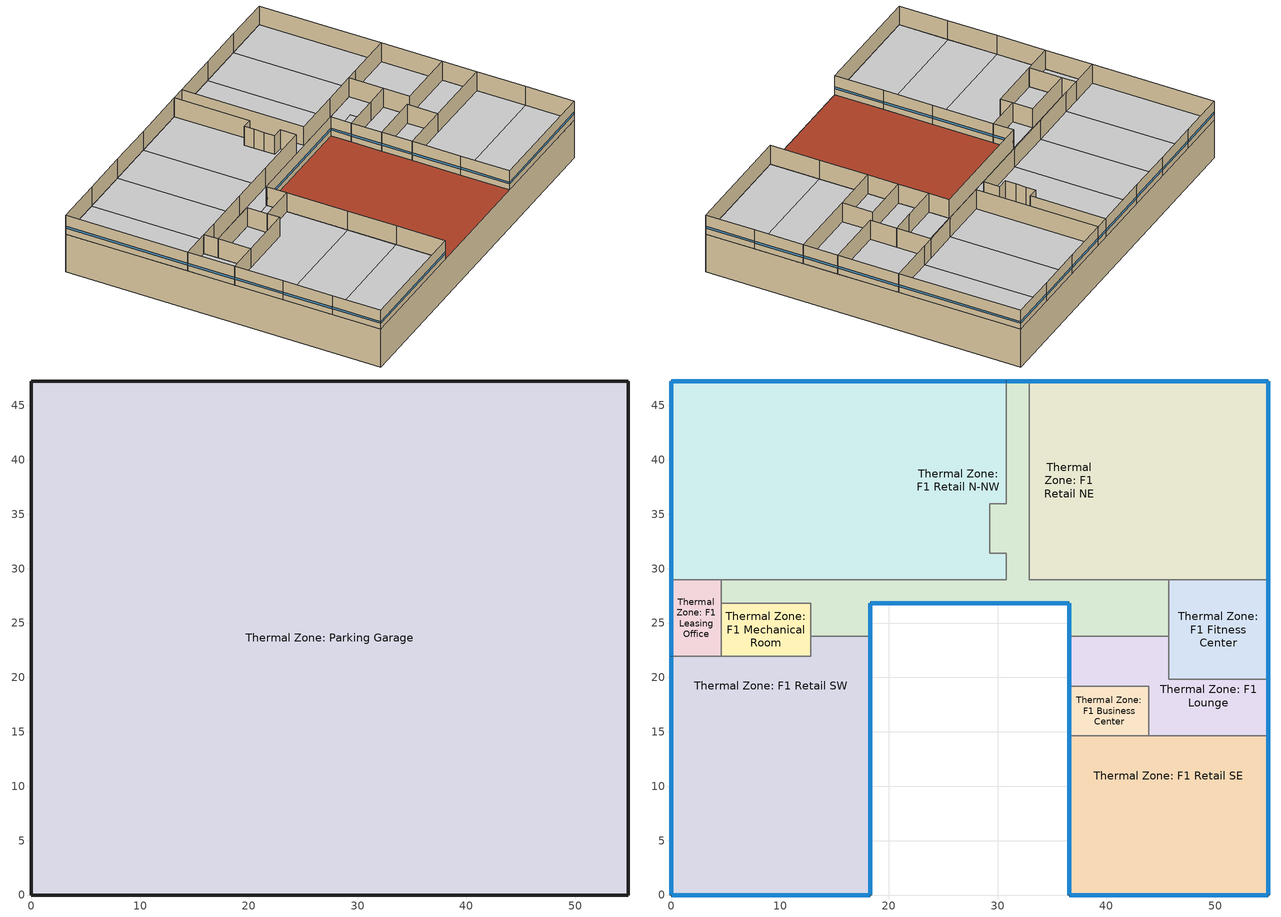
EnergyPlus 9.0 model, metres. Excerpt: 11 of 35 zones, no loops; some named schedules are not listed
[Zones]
Thermal Zone: Parking Garage
 floor ground (Surface 171 SlabOnOrBelowGradeF073): 54.86,47.24 54.86,0 0,0 0,47.24 z-6.1
 wall ground (Surface 172-uw BelowGradeWallC114): 0,0 54.86,0 z-6.1:0
 wall ground (Surface 173-uw BelowGradeWallC114): 0,47.24 0,0 z-6.1:0
 wall ground (Surface 174-uw BelowGradeWallC114): 54.86,47.24 0,47.24 z-6.1:0
 wall ground (Surface 175-uw BelowGradeWallC114): 54.86,0 54.86,47.24 z-6.1:0
 roof outside (Concrete Podium Roof): 36.58,0 36.58,26.82 18.29,26.82 18.29,0 z0
Thermal Zone: F1 Business Center
 floor to Thermal Zone: Parking Garage (OtherFloorU071): 43.89,19.2 43.89,14.63 36.58,14.63 36.58,19.2 z0
 wall outside (NonResConcreteExteriorWall): 36.58,19.2 36.58,14.63 z0:3.05
 wall to Thermal Zone: F1 Lounge (WoodFramedInteriorWallU099): 43.89,19.2 36.58,19.2 z0:3.05
 wall to Thermal Zone: F1 Corridor (WoodFramedInteriorWallU099): 43.89,14.63 43.89,19.2 36.58,19.2 z0:3.05
 wall to Thermal Zone: F1 Retail SE (WoodFramedInteriorWallU099): 36.58,14.63 43.89,14.63 z0:3.05
 window (Nonres Fixed Window): 36.58,19.18 36.58,14.66 z0.94:1.25
Thermal Zone: F1 Corridor
 floor to Thermal Zone: Parking Garage (OtherFloorU071): 30.78,32.92 30.78,31.39 29.26,31.39 29.26,32.92 z0; 30.78,34.44 30.78,32.92 29.26,32.92 29.26,34.44 z0; 30.78,35.97 30.78,34.44 29.26,34.44 29.26,35.97 z0; 32.92,47.24 32.92,28.96 45.72,28.96 45.72,23.77 42.06,23.77 42.06,26.82 4.57,26.82 4.57,28.96 30.78,28.96 30.78,47.24 z0; 18.29,26.82 18.29,23.77 12.8,23.77 12.8,26.82 z0; 42.06,26.82 42.06,23.77 36.58,23.77 36.58,26.82 z0
 wall outside (NonResConcreteExteriorWall): 32.92,47.24 30.78,47.24 / 18.29,23.77 18.29,26.82 36.58,26.82 36.58,23.77 z0:3.05
 wall to Thermal Zone: F1 Retail N-NW (WoodFramedInteriorWallU099): 30.78,47.24 30.78,35.97 29.26,35.97 29.26,34.44 29.26,32.92 29.26,31.39 30.78,31.39 30.78,28.96 21.95,28.96 14.63,28.96 7.32,28.96 4.57,28.96 z0:3.05
 wall to Thermal Zone: F1 Retail SW (WoodFramedInteriorWallU099): 12.8,23.77 18.29,23.77 z0:3.05
 wall to Thermal Zone: F1 Lounge (WoodFramedInteriorWallU099): 36.58,23.77 42.06,23.77 45.72,23.77 z0:3.05
 wall to Thermal Zone: F1 Mechanical Room (WoodFramedInteriorWallU099): 4.57,26.82 12.8,26.82 12.8,23.77 z0:3.05
 wall to Thermal Zone: F1 Leasing Office (WoodFramedInteriorWallU099): 4.57,28.96 4.57,26.82 z0:3.05
 wall to Thermal Zone: F1 Retail NE (WoodFramedInteriorWallU099): 45.72,28.96 40.23,28.96 32.92,28.96 32.92,47.24 z0:3.05
 wall to Thermal Zone: F1 Fitness Center (WoodFramedInteriorWallU099): 45.72,23.77 45.72,28.96 z0:3.05
 window (Nonres Fixed Window): 18.31,26.82 36.55,26.82 / 32.89,47.24 30.81,47.24 / 18.29,23.8 18.29,26.8 / 36.58,26.8 36.58,23.8 z0.94:1.25
Thermal Zone: F1 Fitness Center
 floor to Thermal Zone: Parking Garage (OtherFloorU071): 54.86,28.96 54.86,19.81 45.72,19.81 45.72,28.96 z0
 wall outside (NonResConcreteExteriorWall): 54.86,19.81 54.86,28.96 z0:3.05
 wall to Thermal Zone: F1 Lounge (WoodFramedInteriorWallU099): 45.72,23.77 45.72,19.81 54.86,19.81 z0:3.05
 wall to Thermal Zone: F1 Retail NE (WoodFramedInteriorWallU099): 54.86,28.96 47.55,28.96 45.72,28.96 z0:3.05
 window (Nonres Fixed Window): 54.86,19.84 54.86,28.93 z0.94:1.25
Thermal Zone: F1 Leasing Office
 floor to Thermal Zone: Parking Garage (OtherFloorU071): 4.57,28.96 4.57,21.95 0,21.95 0,28.96 z0
 wall outside (NonResConcreteExteriorWall): 0,28.96 0,21.95 z0:3.05
 wall to Thermal Zone: F1 Mechanical Room (WoodFramedInteriorWallU099): 4.57,21.95 4.57,26.82 z0:3.05
 wall to Thermal Zone: F1 Retail SW (WoodFramedInteriorWallU099): 0,21.95 4.57,21.95 z0:3.05
 wall to Thermal Zone: F1 Retail N-NW (WoodFramedInteriorWallU099): 4.57,28.96 0,28.96 z0:3.05
 window (Nonres Fixed Window): 0,28.93 0,21.97 z0.94:1.25
Thermal Zone: F1 Lounge
 floor to Thermal Zone: Parking Garage (OtherFloorU071): 45.72,23.77 45.72,19.81 54.86,19.81 54.86,14.63 43.89,14.63 43.89,19.2 36.58,19.2 36.58,23.77 42.06,23.77 z0
 wall outside (NonResConcreteExteriorWall): 36.58,23.77 36.58,19.2 / 54.86,14.63 54.86,19.81 z0:3.05
 wall to Thermal Zone: F1 Retail SE (WoodFramedInteriorWallU099): 43.89,14.63 54.86,14.63 z0:3.05
 window (Nonres Fixed Window): 36.58,23.75 36.58,19.23 / 54.86,14.66 54.86,19.79 z0.94:1.25
Thermal Zone: F1 Mechanical Room
 floor to Thermal Zone: Parking Garage (OtherFloorU071): 12.8,26.82 12.8,21.95 4.57,21.95 4.57,26.82 z0
 wall to Thermal Zone: F1 Retail SW (WoodFramedInteriorWallU099): 4.57,21.95 12.8,21.95 12.8,23.77 z0:3.05
Thermal Zone: F1 Retail N-NW
 floor to Thermal Zone: Parking Garage (OtherFloorU071): 7.32,47.24 7.32,28.96 0,28.96 0,47.24 z0; 14.63,47.24 14.63,28.96 7.32,28.96 7.32,47.24 z0; 21.95,47.24 21.95,28.96 14.63,28.96 14.63,47.24 z0; 30.78,47.24 30.78,35.97 29.26,35.97 29.26,31.39 30.78,31.39 30.78,28.96 21.95,28.96 21.95,47.24 z0
 wall outside (NonResConcreteExteriorWall): 30.78,47.24 21.95,47.24 14.63,47.24 7.32,47.24 0,47.24 0,28.96 z0:3.05
 window (Nonres Fixed Window): 0,47.22 0,28.98 / 7.29,47.24 0.03,47.24 / 14.61,47.24 7.34,47.24 / 21.92,47.24 14.66,47.24 / 30.76,47.24 21.97,47.24 z0.94:1.25
Thermal Zone: F1 Retail NE
 floor to Thermal Zone: Parking Garage (OtherFloorU071): 40.23,47.24 40.23,28.96 32.92,28.96 32.92,47.24 z0; 47.55,47.24 47.55,28.96 40.23,28.96 40.23,47.24 z0; 54.86,47.24 54.86,28.96 47.55,28.96 47.55,47.24 z0
 wall outside (NonResConcreteExteriorWall): 54.86,28.96 54.86,47.24 47.55,47.24 40.23,47.24 32.92,47.24 z0:3.05
 window (Nonres Fixed Window): 40.21,47.24 32.94,47.24 / 47.52,47.24 40.26,47.24 / 54.84,47.24 47.57,47.24 / 54.86,28.98 54.86,47.22 z0.94:1.25
Thermal Zone: F1 Retail SE
 floor to Thermal Zone: Parking Garage (OtherFloorU071): 54.86,14.63 54.86,7.32 36.58,7.32 36.58,14.63 z0; 54.86,7.32 54.86,0 36.58,0 36.58,7.32 z0
 wall outside (NonResConcreteExteriorWall): 36.58,14.63 36.58,7.32 36.58,0 54.86,0 54.86,7.32 54.86,14.63 z0:3.05
 window (Nonres Fixed Window): 36.6,0 54.84,0 / 36.58,7.29 36.58,0.03 / 54.86,7.34 54.86,14.61 / 36.58,14.61 36.58,7.34 / 54.86,0.03 54.86,7.29 z0.94:1.25
Thermal Zone: F1 Retail SW
 floor to Thermal Zone: Parking Garage (OtherFloorU071): 18.29,7.32 18.29,0 0,0 0,7.32 z0; 18.29,14.63 18.29,7.32 0,7.32 0,14.63 z0; 18.29,23.77 18.29,14.63 0,14.63 0,21.95 12.8,21.95 12.8,23.77 z0
 wall outside (NonResConcreteExteriorWall): 0,21.95 0,14.63 0,7.32 0,0 18.29,0 18.29,7.32 18.29,14.63 18.29,23.77 z0:3.05
 window (Nonres Fixed Window): 0,14.61 0,7.34 / 18.29,7.34 18.29,14.61 / 0,7.29 0,0.03 / 18.29,14.66 18.29,23.75 / 0,21.92 0,14.66 / 18.29,0.03 18.29,7.29 / 0.03,0 18.26,0 z0.94:1.25
[Building]
Building 1: North Axis {deg}=0; Solar Distribution=FullExterior; Maximum Number of Warmup Days=50
[Site:Location]
CA_RED-BLUFF-MUNI-AP_USA Design_Conditions: Latitude {deg}=40.15; Longitude {deg}=-122.25; Time Zone {hr}=-8; Elevation {m}=106.9848
[Site:WaterMainsTemperature]
Calculation Method=Schedule; Temperature Schedule=WaterMainCZ11
[SizingPeriod:DesignDay] Day of Month=21; Dry-Bulb Temperature Range Modifier Type=DefaultMultipliers; Barometric Pressure {Pa}=100046; Rain Indicator=No; Snow Indicator=No; Daylight Saving Time Indicator=No
Name | Month | Day Type | Maximum Dry-Bulb Temperature {C} | Daily Dry-Bulb Temperature Range {deltaC} | Humidity Condition Type | Wetbulb or DewPoint at Maximum Dry-Bulb {C} | Wind Speed {m/s} | Wind Direction {deg} | Solar Model Indicator | ASHRAE Clear Sky Optical Depth for Beam Irradiance (taub) | ASHRAE Clear Sky Optical Depth for Diffuse Irradiance (taud) | Sky Clearness
CA_RED-BLUFF-MUNI-AP Ann Clg .4% Condns DB=>MWB | 7 | SummerDesignDay | 40.4 | 17 | Wetbulb | 20.2 | 3.8 | 150 | ASHRAETau | 0.354 | 2.452
CA_RED-BLUFF-MUNI-AP Ann Clg .4% Condns DP=>MDB | 7 | SummerDesignDay | 27.3 | 17 | Dewpoint | 18.3 | 3.8 | 150 | ASHRAETau | 0.354 | 2.452
CA_RED-BLUFF-MUNI-AP Ann Clg .4% Condns WB=>MDB | 7 | SummerDesignDay | 35 | 17 | Wetbulb | 22.4 | 3.8 | 150 | ASHRAETau | 0.354 | 2.452
CA_RED-BLUFF-MUNI-AP Ann Htg 99.6% Condns DB | 12 | WinterDesignDay | -1.1 | 0 | Wetbulb | -1.1 | 2.2 | 330 | ASHRAEClearSky |  |  | 0
[Material]
Name | Roughness | Thickness {m} | Conductivity {W/m-K} | Density {kg/m3} | Specific Heat {J/kg-K} | Thermal Absorptance | Solar Absorptance | Visible Absorptance
Carpet - 3/4 in. | Smooth | 0.01905 | 0.0455183 | 288.332 | 1381.644 | 0.9 | 0.7 | 0.8
Compliance Insulation R0.01 | Smooth | 4.05384e-05 | 0.0230188 | 16.0185 | 1130.436 | 0.9 | 0.7 | 0.7
Compliance Insulation R0.20; Compliance Insulation R0.20 2 | Smooth | 0.000810768 | 0.0230188 | 16.0185 | 1130.436 | 0.9 | 0.7 | 0.7
Compliance Insulation R1.35 | Smooth | 0.00547268 | 0.0230188 | 16.0185 | 1130.436 | 0.9 | 0.7 | 0.7
Compliance Insulation R10.00 | Smooth | 0.0405384 | 0.0230188 | 16.0185 | 1130.436 | 0.9 | 0.7 | 0.7
Compliance Insulation R20.00 | Smooth | 0.0810768 | 0.0230188 | 16.0185 | 1130.436 | 0.9 | 0.7 | 0.7
Concrete - 140 lb/ft3 - 10 in. | Smooth | 0.254 | 1.9514 | 2239.06 | 921.096 | 0.9 | 0.7 | 0.8
Concrete - 140 lb/ft3 - 10 in. 1 | MediumRough | 0.254 | 1.9514 | 2239.06 | 921.096 | 0.9 | 0.7 | 0.8
Concrete - 140 lb/ft3 - 8 in. | Smooth | 0.2032 | 1.9514 | 2239.06 | 921.096 | 0.9 | 0.7 | 0.7
Gypsum Board - 1/2 in.; Gypsum Board - 1/2 in. 3 | MediumRough | 0.0127 | 0.158656 | 640.739 | 1130.436 | 0.9 | 0.7 | 0.8
Plywood - 5/8 in. 1 | Smooth | 0.016002 | 0.11544 | 480.554 | 1884.06 | 0.9 | 0.7 | 0.7
Stone - 1 in. | MediumRough | 0.0254 | 1.80343 | 2239.06 | 921.096 | 0.85 | 0.92 | 0.85
Stucco - 7/8 in. 1 | MediumRough | 0.022352 | 0.700948 | 1855.1 | 837.36 | 0.9 | 0.7 | 0.8
[Material:NoMass] Roughness=Smooth; Thermal Absorptance=0.9; Solar Absorptance=0.7; Visible Absorptance=0.7
Name | Thermal Resistance {m2-K/W}
WoodFrameWall16inOC R11.25 | 1.26865
WoodFraming16inOC | 0.149694
[WindowMaterial:SimpleGlazingSystem]
Nonres Fixed Window Material: U-Factor {W/m2-K}=2.04417; Solar Heat Gain Coefficient=0.25; Visible Transmittance=0.42
[Construction]
Concrete Podium Roof: Stone - 1 in., Concrete - 140 lb/ft3 - 10 in.
Nonres Fixed Window: Nonres Fixed Window Material
NonResConcreteExteriorWall: Stucco - 7/8 in. 1, Concrete - 140 lb/ft3 - 8 in., Compliance Insulation R1.35, Compliance Insulation R0.20 2, Compliance Insulation R10.00, WoodFraming16inOC, Gypsum Board - 1/2 in. 3
OtherFloorU071: Concrete - 140 lb/ft3 - 10 in. 1, Compliance Insulation R20.00, Compliance Insulation R0.20, Compliance Insulation R0.01, Plywood - 5/8 in. 1, Carpet - 3/4 in.
WoodFramedInteriorWallU099: Gypsum Board - 1/2 in., WoodFrameWall16inOC R11.25, Gypsum Board - 1/2 in.
[Construction:CfactorUndergroundWall] C-Factor {W/m2-K}=7.66566; Height {m}=6.096
Surface 172-uw BelowGradeWallC114; Surface 173-uw BelowGradeWallC114; Surface 174-uw BelowGradeWallC114; Surface 175-uw BelowGradeWallC114
[Construction:FfactorGroundFloor]
Surface 171 SlabOnOrBelowGradeF073: F-Factor {W/m-K}=1.26344; Area {m2}=2591.99; PerimeterExposed {m}=0
[Zone] Multiplier=1
Name | Part of Total Floor Area
Thermal Zone: F1 Business Center; Thermal Zone: F1 Fitness Center; Thermal Zone: F1 Leasing Office; Thermal Zone: F1 Lounge; Thermal Zone: F1 Mechanical Room; Thermal Zone: Parking Garage
Thermal Zone: F1 Corridor; Thermal Zone: F1 Retail N-NW; Thermal Zone: F1 Retail NE; Thermal Zone: F1 Retail SE; Thermal Zone: F1 Retail SW | Yes
[People] Fraction Radiant=0.3
Name | Zone or ZoneList | Number of People Schedule | Number of People Calculation Method | People per Zone Floor Area {person/m2} | Sensible Heat Fraction | Activity Level Schedule | Number of People
F1 Business Center People | Thermal Zone: F1 Business Center | RetailOccupancy | People/Area | 0.358815 | 0.6125 | F1 Business Center People Activity Level
F1 Corridor People | Thermal Zone: F1 Corridor | RetailOccupancy | People |  | 0.5 | F1 Corridor People Activity Level | 7.425
F1 Elevator Core People | Thermal Zone: F1 Corridor | RetailOccupancy | People |  | 0.5 | F1 Elevator Core People Activity Level | 0.0375
F1 Elevator N People | Thermal Zone: F1 Corridor | RetailOccupancy | People |  | 0.5 | F1 Elevator N People Activity Level | 0.0375
F1 Elevator S People | Thermal Zone: F1 Corridor | RetailOccupancy | People |  | 0.5 | F1 Elevator S People Activity Level | 0.0375
F1 Stairs E People | Thermal Zone: F1 Corridor | RetailOccupancy | People |  | 0.5 | F1 Stairs E People Activity Level | 0.9
F1 Stairs W People | Thermal Zone: F1 Corridor | RetailOccupancy | People |  | 0.5 | F1 Stairs W People Activity Level | 0.9
F1 Fitness Center People | Thermal Zone: F1 Fitness Center | RetailOccupancy | People/Area | 0.107639 | 0.225664 | F1 Fitness Center People Activity Level
F1 Leasing Office People | Thermal Zone: F1 Leasing Office | RetailOccupancy | People/Area | 0.0538196 | 0.555556 | F1 Leasing Office People Activity Level
F1 Lounge People | Thermal Zone: F1 Lounge | RetailOccupancy | People/Area | 0.358815 | 0.5 | F1 Lounge People Activity Level
F1 Mechanical Room People | Thermal Zone: F1 Mechanical Room | RetailOccupancy | People/Area | 0.0161459 | 0.5 | F1 Mechanical Room People Activity Level
F1 Retail N Core People | Thermal Zone: F1 Retail N-NW | RetailOccupancy | People |  | 0.555556 | F1 Retail N Core People Activity Level | 13.8778
F1 Retail NW Inner Core People | Thermal Zone: F1 Retail N-NW | RetailOccupancy | People |  | 0.555556 | F1 Retail NW Inner Core People Activity Level | 12.0024
F1 Retail NW Outer Core People | Thermal Zone: F1 Retail N-NW | RetailOccupancy | People |  | 0.555556 | F1 Retail NW Outer Core People Activity Level | 12.0024
F1 Retail NW Outer People | Thermal Zone: F1 Retail N-NW | RetailOccupancy | People |  | 0.555556 | F1 Retail NW Outer People Activity Level | 12.0024
F1 Retail NE Core People | Thermal Zone: F1 Retail NE | RetailOccupancy | People |  | 0.555556 | F1 Retail NE Core People Activity Level | 12.0024
F1 Retail NE Inner People | Thermal Zone: F1 Retail NE | RetailOccupancy | People |  | 0.555556 | F1 Retail NE Inner People Activity Level | 12.0024
F1 Retail NE Outer People | Thermal Zone: F1 Retail NE | RetailOccupancy | People |  | 0.555556 | F1 Retail NE Outer People Activity Level | 12.0024
F1 Retail SE Bottom People | Thermal Zone: F1 Retail SE | RetailOccupancy | People |  | 0.555556 | F1 Retail SE Bottom People Activity Level | 12.0024
F1 Retail SE Top People | Thermal Zone: F1 Retail SE | RetailOccupancy | People |  | 0.555556 | F1 Retail SE Top People Activity Level | 12.0024
F1 Retail SW Bottom People | Thermal Zone: F1 Retail SW | RetailOccupancy | People |  | 0.555556 | F1 Retail SW Bottom People Activity Level | 12.0024
F1 Retail SW Core People | Thermal Zone: F1 Retail SW | RetailOccupancy | People |  | 0.555556 | F1 Retail SW Core People Activity Level | 12.0024
F1 Retail SW Top People | Thermal Zone: F1 Retail SW | RetailOccupancy | People |  | 0.555556 | F1 Retail SW Top People Activity Level | 12.90258
Parking Garage People | Thermal Zone: Parking Garage | ParkingOccupancy | People/Area | 0.0269098 | 0.555556 | Parking Garage People Activity Level
[Lights] Return Air Fraction=0; Fraction Radiant=0.58; Fraction Replaceable=1
Name | Zone or ZoneList | Schedule | Design Level Calculation Method | Watts per Zone Floor Area {W/m2} | Lighting Level {W}
F1 Business Center Regulated Lights | Thermal Zone: F1 Business Center | RetailLights | Watts/Area | 9.14932
F1 Corridor Regulated Lights | Thermal Zone: F1 Corridor | RetailLights | LightingLevel |  | 891
F1 Elevator Core Regulated Lights; F1 Elevator N Regulated Lights; F1 Elevator S Regulated Lights | Thermal Zone: F1 Corridor | RetailLights | LightingLevel |  | 10
F1 Stairs E Regulated Lights; F1 Stairs W Regulated Lights | Thermal Zone: F1 Corridor | RetailLights | LightingLevel |  | 90
F1 Fitness Center Regulated Lights | Thermal Zone: F1 Fitness Center | RetailLights | Watts/Area | 5.38196
F1 Leasing Office Regulated Lights | Thermal Zone: F1 Leasing Office | RetailLights | Watts/Area | 6.99654
F1 Lounge Regulated Lights | Thermal Zone: F1 Lounge | RetailLights | Watts/Area | 6.99654
F1 Mechanical Room Regulated Lights | Thermal Zone: F1 Mechanical Room | RetailLights | Watts/Area | 4.30556
F1 Retail N Core Regulated Lights | Thermal Zone: F1 Retail N-NW | RetailLights | LightingLevel |  | 1665
F1 Retail NW Inner Core Regulated Lights; F1 Retail NW Outer Core Regulated Lights; F1 Retail NW Outer Regulated Lights | Thermal Zone: F1 Retail N-NW | RetailLights | LightingLevel |  | 1440
F1 Retail NE Core Regulated Lights; F1 Retail NE Inner Regulated Lights; F1 Retail NE Outer Regulated Lights | Thermal Zone: F1 Retail NE | RetailLights | LightingLevel |  | 1440
F1 Retail SE Bottom Regulated Lights; F1 Retail SE Top Regulated Lights | Thermal Zone: F1 Retail SE | RetailLights | LightingLevel |  | 1440
F1 Retail SW Bottom Regulated Lights; F1 Retail SW Core Regulated Lights | Thermal Zone: F1 Retail SW | RetailLights | LightingLevel |  | 1440
F1 Retail SW Top Regulated Lights | Thermal Zone: F1 Retail SW | RetailLights | LightingLevel |  | 1548
Parking Garage Regulated Lights | Thermal Zone: Parking Garage | ParkingLights | Watts/Area | 1.07639
[ElectricEquipment] Schedule=RetailReceptacle; Fraction Latent=0; Fraction Radiant=0.2; Fraction Lost=0
Name | Zone or ZoneList | Design Level Calculation Method | Watts per Zone Floor Area {W/m2} | Design Level {W}
F1 Business Center Recepticle Loads | Thermal Zone: F1 Business Center | Watts/Area | 10.7639
F1 Elevator Core Recepticle Loads; F1 Elevator N Recepticle Loads; F1 Elevator S Recepticle Loads | Thermal Zone: F1 Corridor | EquipmentLevel |  | 75
F1 Fitness Center Recepticle Loads | Thermal Zone: F1 Fitness Center | Watts/Area | 5.38196
F1 Leasing Office Recepticle Loads | Thermal Zone: F1 Leasing Office | Watts/Area | 16.1459
F1 Lounge Recepticle Loads | Thermal Zone: F1 Lounge | Watts/Area | 10.7639
F1 Mechanical Room Recepticle Loads | Thermal Zone: F1 Mechanical Room | Watts/Area | 32.2917
F1 Retail N Core Recepticle Loads | Thermal Zone: F1 Retail N-NW | EquipmentLevel |  | 1665
F1 Retail NW Inner Core Recepticle Loads; F1 Retail NW Outer Core Recepticle Loads; F1 Retail NW Outer Recepticle Loads | Thermal Zone: F1 Retail N-NW | EquipmentLevel |  | 1440
F1 Retail NE Core Recepticle Loads; F1 Retail NE Inner Recepticle Loads; F1 Retail NE Outer Recepticle Loads | Thermal Zone: F1 Retail NE | EquipmentLevel |  | 1440
F1 Retail SE Bottom Recepticle Loads; F1 Retail SE Top Recepticle Loads | Thermal Zone: F1 Retail SE | EquipmentLevel |  | 1440
F1 Retail SW Bottom Recepticle Loads; F1 Retail SW Core Recepticle Loads | Thermal Zone: F1 Retail SW | EquipmentLevel |  | 1440
F1 Retail SW Top Recepticle Loads | Thermal Zone: F1 Retail SW | EquipmentLevel |  | 1548
[ZoneInfiltration:DesignFlowRate] Temperature Term Coefficient=0; Velocity Squared Term Coefficient=0
Name | Zone or ZoneList | Schedule | Design Flow Rate Calculation Method | Flow per Exterior Surface Area {m3/s-m2} | Constant Term Coefficient | Velocity Term Coefficient | Design Flow Rate {m3/s}
F1 Business Center Space Infiltration Design Flow Rate 1 | Thermal Zone: F1 Business Center | RetailInfiltration | Flow/ExteriorWallArea | 0.000227584 | 0 | 0.224052
F1 Corridor Space Infiltration Design Flow Rate 1 | Thermal Zone: F1 Corridor | RetailInfiltration | Flow/Zone |  | 0 | 0.224052 | 0.014166
F1 Elevator Core Space Infiltration Design Flow Rate 1; F1 Elevator N Space Infiltration Design Flow Rate 1; F1 Elevator S Space Infiltration Design Flow Rate 1 | Thermal Zone: F1 Corridor | On | Flow/Zone |  | 0 | 0.224052 | 0
F1 Stairs E Space Infiltration Design Flow Rate 1; F1 Stairs W Space Infiltration Design Flow Rate 1 | Thermal Zone: F1 Corridor | RetailInfiltration | Flow/Zone |  | 0 | 0.224052 | 0.00211432
F1 Fitness Center Space Infiltration Design Flow Rate 1 | Thermal Zone: F1 Fitness Center | RetailInfiltration | Flow/ExteriorWallArea | 0.000227584 | 0 | 0.224052
F1 Leasing Office Space Infiltration Design Flow Rate 1 | Thermal Zone: F1 Leasing Office | RetailInfiltration | Flow/ExteriorWallArea | 0.000227584 | 0 | 0.224052
F1 Lounge Space Infiltration Design Flow Rate 1 | Thermal Zone: F1 Lounge | RetailInfiltration | Flow/ExteriorWallArea | 0.000227584 | 0 | 0.224052
F1 Mechanical Room Space Infiltration Design Flow Rate 1 | Thermal Zone: F1 Mechanical Room | RetailInfiltration | Flow/ExteriorWallArea | 0.000227584 | 0 | 0.224052
F1 Retail N Core Space Infiltration Design Flow Rate 1 | Thermal Zone: F1 Retail N-NW | RetailInfiltration | Flow/Zone |  | 0 | 0.224052 | 0.00613154
F1 Retail NW Inner Core Space Infiltration Design Flow Rate 1; F1 Retail NW Outer Core Space Infiltration Design Flow Rate 1 | Thermal Zone: F1 Retail N-NW | RetailInfiltration | Flow/Zone |  | 0 | 0.224052 | 0.00507438
F1 Retail NW Outer Space Infiltration Design Flow Rate 1 | Thermal Zone: F1 Retail N-NW | RetailInfiltration | Flow/Zone |  | 0 | 0.224052 | 0.0177603
F1 Retail NE Core Space Infiltration Design Flow Rate 1; F1 Retail NE Inner Space Infiltration Design Flow Rate 1 | Thermal Zone: F1 Retail NE | RetailInfiltration | Flow/Zone |  | 0 | 0.224052 | 0.00507438
F1 Retail NE Outer Space Infiltration Design Flow Rate 1 | Thermal Zone: F1 Retail NE | RetailInfiltration | Flow/Zone |  | 0 | 0.224052 | 0.0177603
F1 Retail SE Bottom Space Infiltration Design Flow Rate 1 | Thermal Zone: F1 Retail SE | RetailInfiltration | Flow/Zone |  | 0 | 0.224052 | 0.0228347
F1 Retail SE Top Space Infiltration Design Flow Rate 1 | Thermal Zone: F1 Retail SE | RetailInfiltration | Flow/Zone |  | 0 | 0.224052 | 0.0101488
F1 Retail SW Bottom Space Infiltration Design Flow Rate 1 | Thermal Zone: F1 Retail SW | RetailInfiltration | Flow/Zone |  | 0 | 0.224052 | 0.0228347
F1 Retail SW Core Space Infiltration Design Flow Rate 1 | Thermal Zone: F1 Retail SW | RetailInfiltration | Flow/Zone |  | 0 | 0.224052 | 0.0101488
F1 Retail SW Top Space Infiltration Design Flow Rate 1 | Thermal Zone: F1 Retail SW | RetailInfiltration | Flow/Zone |  | 0 | 0.224052 | 0.0114174
Parking Garage Space Infiltration Design Flow Rate 1 | Thermal Zone: Parking Garage | On | Flow/ExteriorWallArea | 0.000227584 | 0 | 0.224052
Parking Garage Space Infiltration Design Flow Rate 2 | Thermal Zone: Parking Garage | ParkingHVACAvail | Flow/Zone |  | 1 | 0 | 9.8755
[Zone equipment]
Thermal Zone: Parking Garage: Thermal Zone: Parking Garage PropExhFan
[Sizing:Zone]
Thermal Zone: Parking Garage: Zone Cooling Design Supply Air Temperature Input Method=SupplyAirTemperature; Zone Cooling Design Supply Air Temperature {C}=14; Zone Cooling Design Supply Air Temperature Difference {deltaC}=11.11; Zone Heating Design Supply Air Temperature Input Method=SupplyAirTemperature; Zone Heating Design Supply Air Temperature {C}=40; Zone Heating Design Supply Air Temperature Difference {deltaC}=11.11; Zone Cooling Design Supply Air Humidity Ratio {kgWater/kgDryAir}=0.0085; Zone Heating Design Supply Air Humidity Ratio {kgWater/kgDryAir}=0.008; Design Specification Outdoor Air Object=Thermal Zone: Parking Garage Design Specification Outdoor Air; Zone Heating Sizing Factor=1; Zone Cooling Sizing Factor=1; Cooling Design Air Flow Method=DesignDay; Cooling Design Air Flow Rate {m3/s}=0; Cooling Minimum Air Flow per Zone Floor Area {m3/s-m2}=0; Cooling Minimum Air Flow {m3/s}=0; Cooling Minimum Air Flow Fraction=0; Heating Design Air Flow Method=DesignDay; Heating Design Air Flow Rate {m3/s}=0; Heating Maximum Air Flow per Zone Floor Area {m3/s-m2}=0; Heating Maximum Air Flow {m3/s}=0; Heating Maximum Air Flow Fraction=0; Design Specification Zone Air Distribution Object=Thermal Zone: Parking Garage Design Spec Zone Air Dist; Account for Dedicated Outdoor Air System=No
[DesignSpecification:ZoneAirDistribution]
Thermal Zone: Parking Garage Design Spec Zone Air Dist: Zone Air Distribution Effectiveness in Cooling Mode=1; Zone Air Distribution Effectiveness in Heating Mode=1
[DesignSpecification:OutdoorAir]
Thermal Zone: Parking Garage Design Specification Outdoor Air: Outdoor Air Method=Maximum; Outdoor Air Flow per Person {m3/s-person}=0; Outdoor Air Flow per Zone Floor Area {m3/s-m2}=0; Outdoor Air Flow per Zone {m3/s}=0; Outdoor Air Flow Air Changes per Hour {1/hr}=0
[InternalMass] Construction=WoodFramedInteriorWallU099
Name | Zone | Surface Area {m2}
Merged Surface 161 - Surface 161 Reversed; Merged Surface 163 - Surface 163 Reversed; Merged Surface 53 - Surface 53 Reversed; Merged Surface 54 - Surface 54 Reversed | Thermal Zone: F1 Corridor | 4.645152
Merged Surface 41 - Surface 41 Reversed | Thermal Zone: F1 Corridor | 9.290304
Merged Surface 44 - Surface 44 Reversed | Thermal Zone: F1 Corridor | 16.7225
Merged Surface 52 - Surface 52 Reversed | Thermal Zone: F1 Corridor | 4.64515
Merged Surface 107 - Surface 107 Reversed; Merged Surface 118 - Surface 118 Reversed; Merged Surface 127 - Surface 127 Reversed | Thermal Zone: F1 Retail N-NW | 55.7418
Merged Surface 143 - Surface 143 Reversed; Merged Surface 145 - Surface 145 Reversed | Thermal Zone: F1 Retail NE | 55.7418
Merged Surface 8 - Surface 8 Reversed | Thermal Zone: F1 Retail SE | 55.7418
Merged Surface 16 - Surface 16 Reversed; Merged Surface 3 - Surface 3 Reversed | Thermal Zone: F1 Retail SW | 55.7418
[Daylighting:Controls] Lighting Control Type=Continuous; Minimum Input Power Fraction for Continuous or ContinuousOff Dimming Control=0.2; Minimum Light Output Fraction for Continuous or ContinuousOff Dimming Control=0.2; Glare Calculation Azimuth Angle of View Direction Clockwise from Zone y-Axis {deg}=0
Name | Zone | Glare Calculation Daylighting Reference Point | Daylighting Reference Point Name 1 | Fraction of Zone Controlled by Reference Point 1 | Illuminance Setpoint at Reference Point 1 {lux} | Daylighting Reference Point Name 2 | Fraction of Zone Controlled by Reference Point 2 | Illuminance Setpoint at Reference Point 2 {lux}
Thermal Zone: F1 Corridor DaylightingControls | Thermal Zone: F1 Corridor | Daylighting Control 1 | Daylighting Control 1 | 0.157966 | 112.5 | Daylighting Control 2 | 0.12162 | 150
Thermal Zone: F1 Retail N-NW DaylightingControls | Thermal Zone: F1 Retail N-NW | Daylighting Control 3 | Daylighting Control 3 | 0.054524 | 825 | Daylighting Control 4 | 0.0490625 | 1100
Thermal Zone: F1 Retail NE DaylightingControls | Thermal Zone: F1 Retail NE | Daylighting Control 5 | Daylighting Control 5 | 0.0755385 | 825 | Daylighting Control 6 | 0.067972 | 1100
Thermal Zone: F1 Retail SE DaylightingControls | Thermal Zone: F1 Retail SE | Daylighting Control 7 | Daylighting Control 7 | 0.209602 | 825 | Daylighting Control 8 | 0.187596 | 1100
Thermal Zone: F1 Retail SW DaylightingControls | Thermal Zone: F1 Retail SW | Daylighting Control 9 | Daylighting Control 9 | 0.186123 | 825 | Daylighting Control 10 | 0.172037 | 1100
[Schedule:Year]
RetailLights: RetailLightsWk, 1, 1, 12, 31
On: OnWk, 1, 1, 12, 31
ParkingLights: ParkingLightsWk, 1, 1, 12, 31
ParkingHVACAvail: ParkingHVACAvailWk, 1, 1, 12, 31
ParkingOccupancy: ParkingOccupancyWk, 1, 1, 12, 31
RetailInfiltration: RetailInfiltrationWk, 1, 1, 12, 31
RetailOccupancy: RetailOccupancyWk, 1, 1, 12, 31
RetailReceptacle: RetailReceptacleWk, 1, 1, 12, 31
WaterMainCZ11: WaterMainCZ11JanWk, 1, 1, 1, 31, WaterMainCZ11FebWk, 2, 1, 2, 28, WaterMainCZ11MarWk, 3, 1, 3, 31, WaterMainCZ11AprWk, 4, 1, 4, 30, WaterMainCZ11MayWk, 5, 1, 5, 31, WaterMainCZ11JunWk, 6, 1, 6, 30, WaterMainCZ11JulWk, 7, 1, 7, 31, WaterMainCZ11AugWk, 8, 1, 8, 31, WaterMainCZ11SepWk, 9, 1, 9, 30, WaterMainCZ11OctWk, 10, 1, 10, 31, WaterMainCZ11NovWk, 11, 1, 11, 30, WaterMainCZ11DecWk, 12, 1, 12, 31
F1 Business Center People Activity Level: F1 Business Center People Activity Level Week Rule - Jan1-Dec31, 1, 1, 12, 31
F1 Corridor People Activity Level: F1 Corridor People Activity Level Week Rule - Jan1-Dec31, 1, 1, 12, 31
F1 Elevator Core People Activity Level: F1 Elevator Core People Activity Level Week Rule - Jan1-Dec31, 1, 1, 12, 31
F1 Elevator N People Activity Level: F1 Elevator N People Activity Level Week Rule - Jan1-Dec31, 1, 1, 12, 31
F1 Elevator S People Activity Level: F1 Elevator S People Activity Level Week Rule - Jan1-Dec31, 1, 1, 12, 31
F1 Fitness Center People Activity Level: F1 Fitness Center People Activity Level Week Rule - Jan1-Dec31, 1, 1, 12, 31
F1 Leasing Office People Activity Level: F1 Leasing Office People Activity Level Week Rule - Jan1-Dec31, 1, 1, 12, 31
F1 Lounge People Activity Level: F1 Lounge People Activity Level Week Rule - Jan1-Dec31, 1, 1, 12, 31
F1 Mechanical Room People Activity Level: F1 Mechanical Room People Activity Level Week Rule - Jan1-Dec31, 1, 1, 12, 31
F1 Retail N Core People Activity Level: F1 Retail N Core People Activity Level Week Rule - Jan1-Dec31, 1, 1, 12, 31
F1 Retail NE Core People Activity Level: F1 Retail NE Core People Activity Level Week Rule - Jan1-Dec31, 1, 1, 12, 31
F1 Retail NE Inner People Activity Level: F1 Retail NE Inner People Activity Level Week Rule - Jan1-Dec31, 1, 1, 12, 31
F1 Retail NE Outer People Activity Level: F1 Retail NE Outer People Activity Level Week Rule - Jan1-Dec31, 1, 1, 12, 31
F1 Retail NW Inner Core People Activity Level: F1 Retail NW Inner Core People Activity Level Week Rule - Jan1-Dec31, 1, 1, 12, 31
F1 Retail NW Outer Core People Activity Level: F1 Retail NW Outer Core People Activity Level Week Rule - Jan1-Dec31, 1, 1, 12, 31
F1 Retail NW Outer People Activity Level: F1 Retail NW Outer People Activity Level Week Rule - Jan1-Dec31, 1, 1, 12, 31
F1 Retail SE Bottom People Activity Level: F1 Retail SE Bottom People Activity Level Week Rule - Jan1-Dec31, 1, 1, 12, 31
F1 Retail SE Top People Activity Level: F1 Retail SE Top People Activity Level Week Rule - Jan1-Dec31, 1, 1, 12, 31
F1 Retail SW Bottom People Activity Level: F1 Retail SW Bottom People Activity Level Week Rule - Jan1-Dec31, 1, 1, 12, 31
F1 Retail SW Core People Activity Level: F1 Retail SW Core People Activity Level Week Rule - Jan1-Dec31, 1, 1, 12, 31
F1 Retail SW Top People Activity Level: F1 Retail SW Top People Activity Level Week Rule - Jan1-Dec31, 1, 1, 12, 31
F1 Stairs E People Activity Level: F1 Stairs E People Activity Level Week Rule - Jan1-Dec31, 1, 1, 12, 31
F1 Stairs W People Activity Level: F1 Stairs W People Activity Level Week Rule - Jan1-Dec31, 1, 1, 12, 31
Parking Garage People Activity Level: Parking Garage People Activity Level Week Rule - Jan1-Dec31, 1, 1, 12, 31
[Schedule:Week:Daily]
RetailLightsWk: RetailLightsSun, RetailLightsWD, RetailLightsWD, RetailLightsWD, RetailLightsWD, RetailLightsWD, RetailLightsSat, RetailLightsSun, OnDay, OffDay, RetailLightsSun, RetailLightsSun
ParkingOccupancyWk: ParkingOccupancySun, ParkingOccupancyWD, ParkingOccupancyWD, ParkingOccupancyWD, ParkingOccupancyWD, ParkingOccupancyWD, ParkingOccupancySat, ParkingOccupancySun, OnDay, OffDay, ParkingOccupancySun, ParkingOccupancySun
RetailOccupancyWk: RetailOccupancySun, RetailOccupancyWD, RetailOccupancyWD, RetailOccupancyWD, RetailOccupancyWD, RetailOccupancyWD, RetailOccupancySat, RetailOccupancySun, OnDay, OffDay, RetailOccupancySun, RetailOccupancySun
WaterMainCZ11AprWk: WaterMainCZ11Apr, WaterMainCZ11Apr, WaterMainCZ11Apr, WaterMainCZ11Apr, WaterMainCZ11Apr, WaterMainCZ11Apr, WaterMainCZ11Apr, WaterMainCZ11Apr, WaterMainCZ11Apr, WaterMainCZ11Apr, WaterMainCZ11Apr, WaterMainCZ11Apr
WaterMainCZ11AugWk: WaterMainCZ11Aug, WaterMainCZ11Aug, WaterMainCZ11Aug, WaterMainCZ11Aug, WaterMainCZ11Aug, WaterMainCZ11Aug, WaterMainCZ11Aug, WaterMainCZ11Aug, WaterMainCZ11Aug, WaterMainCZ11Aug, WaterMainCZ11Aug, WaterMainCZ11Aug
WaterMainCZ11DecWk: WaterMainCZ11Dec, WaterMainCZ11Dec, WaterMainCZ11Dec, WaterMainCZ11Dec, WaterMainCZ11Dec, WaterMainCZ11Dec, WaterMainCZ11Dec, WaterMainCZ11Dec, WaterMainCZ11Dec, WaterMainCZ11Dec, WaterMainCZ11Dec, WaterMainCZ11Dec
WaterMainCZ11FebWk: WaterMainCZ11Feb, WaterMainCZ11Feb, WaterMainCZ11Feb, WaterMainCZ11Feb, WaterMainCZ11Feb, WaterMainCZ11Feb, WaterMainCZ11Feb, WaterMainCZ11Feb, WaterMainCZ11Feb, WaterMainCZ11Feb, WaterMainCZ11Feb, WaterMainCZ11Feb
WaterMainCZ11JanWk: WaterMainCZ11Jan, WaterMainCZ11Jan, WaterMainCZ11Jan, WaterMainCZ11Jan, WaterMainCZ11Jan, WaterMainCZ11Jan, WaterMainCZ11Jan, WaterMainCZ11Jan, WaterMainCZ11Jan, WaterMainCZ11Jan, WaterMainCZ11Jan, WaterMainCZ11Jan
WaterMainCZ11JulWk: WaterMainCZ11Jul, WaterMainCZ11Jul, WaterMainCZ11Jul, WaterMainCZ11Jul, WaterMainCZ11Jul, WaterMainCZ11Jul, WaterMainCZ11Jul, WaterMainCZ11Jul, WaterMainCZ11Jul, WaterMainCZ11Jul, WaterMainCZ11Jul, WaterMainCZ11Jul
WaterMainCZ11JunWk: WaterMainCZ11Jun, WaterMainCZ11Jun, WaterMainCZ11Jun, WaterMainCZ11Jun, WaterMainCZ11Jun, WaterMainCZ11Jun, WaterMainCZ11Jun, WaterMainCZ11Jun, WaterMainCZ11Jun, WaterMainCZ11Jun, WaterMainCZ11Jun, WaterMainCZ11Jun
WaterMainCZ11MarWk: WaterMainCZ11Mar, WaterMainCZ11Mar, WaterMainCZ11Mar, WaterMainCZ11Mar, WaterMainCZ11Mar, WaterMainCZ11Mar, WaterMainCZ11Mar, WaterMainCZ11Mar, WaterMainCZ11Mar, WaterMainCZ11Mar, WaterMainCZ11Mar, WaterMainCZ11Mar
WaterMainCZ11MayWk: WaterMainCZ11May, WaterMainCZ11May, WaterMainCZ11May, WaterMainCZ11May, WaterMainCZ11May, WaterMainCZ11May, WaterMainCZ11May, WaterMainCZ11May, WaterMainCZ11May, WaterMainCZ11May, WaterMainCZ11May, WaterMainCZ11May
WaterMainCZ11NovWk: WaterMainCZ11Nov, WaterMainCZ11Nov, WaterMainCZ11Nov, WaterMainCZ11Nov, WaterMainCZ11Nov, WaterMainCZ11Nov, WaterMainCZ11Nov, WaterMainCZ11Nov, WaterMainCZ11Nov, WaterMainCZ11Nov, WaterMainCZ11Nov, WaterMainCZ11Nov
WaterMainCZ11OctWk: WaterMainCZ11Oct, WaterMainCZ11Oct, WaterMainCZ11Oct, WaterMainCZ11Oct, WaterMainCZ11Oct, WaterMainCZ11Oct, WaterMainCZ11Oct, WaterMainCZ11Oct, WaterMainCZ11Oct, WaterMainCZ11Oct, WaterMainCZ11Oct, WaterMainCZ11Oct
WaterMainCZ11SepWk: WaterMainCZ11Sep, WaterMainCZ11Sep, WaterMainCZ11Sep, WaterMainCZ11Sep, WaterMainCZ11Sep, WaterMainCZ11Sep, WaterMainCZ11Sep, WaterMainCZ11Sep, WaterMainCZ11Sep, WaterMainCZ11Sep, WaterMainCZ11Sep, WaterMainCZ11Sep
F1 Business Center People Activity Level Week Rule - Jan1-Dec31: {1bf4ec86-38cb-43d0-81a8-126349718690}, {1bf4ec86-38cb-43d0-81a8-126349718690}, {1bf4ec86-38cb-43d0-81a8-126349718690}, {1bf4ec86-38cb-43d0-81a8-126349718690}, {1bf4ec86-38cb-43d0-81a8-126349718690}, {1bf4ec86-38cb-43d0-81a8-126349718690}, {1bf4ec86-38cb-43d0-81a8-126349718690}, {1bf4ec86-38cb-43d0-81a8-126349718690}, {1bf4ec86-38cb-43d0-81a8-126349718690}, {1bf4ec86-38cb-43d0-81a8-126349718690}, {1bf4ec86-38cb-43d0-81a8-126349718690}, {1bf4ec86-38cb-43d0-81a8-126349718690}
F1 Corridor People Activity Level Week Rule - Jan1-Dec31: {cb96b0da-4c76-4374-a937-5259f7a86639}, {cb96b0da-4c76-4374-a937-5259f7a86639}, {cb96b0da-4c76-4374-a937-5259f7a86639}, {cb96b0da-4c76-4374-a937-5259f7a86639}, {cb96b0da-4c76-4374-a937-5259f7a86639}, {cb96b0da-4c76-4374-a937-5259f7a86639}, {cb96b0da-4c76-4374-a937-5259f7a86639}, {cb96b0da-4c76-4374-a937-5259f7a86639}, {cb96b0da-4c76-4374-a937-5259f7a86639}, {cb96b0da-4c76-4374-a937-5259f7a86639}, {cb96b0da-4c76-4374-a937-5259f7a86639}, {cb96b0da-4c76-4374-a937-5259f7a86639}
F1 Elevator Core People Activity Level Week Rule - Jan1-Dec31: {b5afdcac-bba0-41ab-a3f7-cfdc5d560211}, {b5afdcac-bba0-41ab-a3f7-cfdc5d560211}, {b5afdcac-bba0-41ab-a3f7-cfdc5d560211}, {b5afdcac-bba0-41ab-a3f7-cfdc5d560211}, {b5afdcac-bba0-41ab-a3f7-cfdc5d560211}, {b5afdcac-bba0-41ab-a3f7-cfdc5d560211}, {b5afdcac-bba0-41ab-a3f7-cfdc5d560211}, {b5afdcac-bba0-41ab-a3f7-cfdc5d560211}, {b5afdcac-bba0-41ab-a3f7-cfdc5d560211}, {b5afdcac-bba0-41ab-a3f7-cfdc5d560211}, {b5afdcac-bba0-41ab-a3f7-cfdc5d560211}, {b5afdcac-bba0-41ab-a3f7-cfdc5d560211}
F1 Elevator N People Activity Level Week Rule - Jan1-Dec31: {5a2abf98-0514-453b-9510-789fb384aeb0}, {5a2abf98-0514-453b-9510-789fb384aeb0}, {5a2abf98-0514-453b-9510-789fb384aeb0}, {5a2abf98-0514-453b-9510-789fb384aeb0}, {5a2abf98-0514-453b-9510-789fb384aeb0}, {5a2abf98-0514-453b-9510-789fb384aeb0}, {5a2abf98-0514-453b-9510-789fb384aeb0}, {5a2abf98-0514-453b-9510-789fb384aeb0}, {5a2abf98-0514-453b-9510-789fb384aeb0}, {5a2abf98-0514-453b-9510-789fb384aeb0}, {5a2abf98-0514-453b-9510-789fb384aeb0}, {5a2abf98-0514-453b-9510-789fb384aeb0}
F1 Elevator S People Activity Level Week Rule - Jan1-Dec31: {a0da6127-4cb3-44eb-a4d8-527610afeedf}, {a0da6127-4cb3-44eb-a4d8-527610afeedf}, {a0da6127-4cb3-44eb-a4d8-527610afeedf}, {a0da6127-4cb3-44eb-a4d8-527610afeedf}, {a0da6127-4cb3-44eb-a4d8-527610afeedf}, {a0da6127-4cb3-44eb-a4d8-527610afeedf}, {a0da6127-4cb3-44eb-a4d8-527610afeedf}, {a0da6127-4cb3-44eb-a4d8-527610afeedf}, {a0da6127-4cb3-44eb-a4d8-527610afeedf}, {a0da6127-4cb3-44eb-a4d8-527610afeedf}, {a0da6127-4cb3-44eb-a4d8-527610afeedf}, {a0da6127-4cb3-44eb-a4d8-527610afeedf}
F1 Fitness Center People Activity Level Week Rule - Jan1-Dec31: {a80bb85c-fbe3-4485-b6fe-d89b2557f00e}, {a80bb85c-fbe3-4485-b6fe-d89b2557f00e}, {a80bb85c-fbe3-4485-b6fe-d89b2557f00e}, {a80bb85c-fbe3-4485-b6fe-d89b2557f00e}, {a80bb85c-fbe3-4485-b6fe-d89b2557f00e}, {a80bb85c-fbe3-4485-b6fe-d89b2557f00e}, {a80bb85c-fbe3-4485-b6fe-d89b2557f00e}, {a80bb85c-fbe3-4485-b6fe-d89b2557f00e}, {a80bb85c-fbe3-4485-b6fe-d89b2557f00e}, {a80bb85c-fbe3-4485-b6fe-d89b2557f00e}, {a80bb85c-fbe3-4485-b6fe-d89b2557f00e}, {a80bb85c-fbe3-4485-b6fe-d89b2557f00e}
F1 Leasing Office People Activity Level Week Rule - Jan1-Dec31: {a621ccce-2ad0-4a9a-a59d-b87bd2e298ce}, {a621ccce-2ad0-4a9a-a59d-b87bd2e298ce}, {a621ccce-2ad0-4a9a-a59d-b87bd2e298ce}, {a621ccce-2ad0-4a9a-a59d-b87bd2e298ce}, {a621ccce-2ad0-4a9a-a59d-b87bd2e298ce}, {a621ccce-2ad0-4a9a-a59d-b87bd2e298ce}, {a621ccce-2ad0-4a9a-a59d-b87bd2e298ce}, {a621ccce-2ad0-4a9a-a59d-b87bd2e298ce}, {a621ccce-2ad0-4a9a-a59d-b87bd2e298ce}, {a621ccce-2ad0-4a9a-a59d-b87bd2e298ce}, {a621ccce-2ad0-4a9a-a59d-b87bd2e298ce}, {a621ccce-2ad0-4a9a-a59d-b87bd2e298ce}
F1 Lounge People Activity Level Week Rule - Jan1-Dec31: {3ee147f5-e096-42d2-83bb-49f3020ab36d}, {3ee147f5-e096-42d2-83bb-49f3020ab36d}, {3ee147f5-e096-42d2-83bb-49f3020ab36d}, {3ee147f5-e096-42d2-83bb-49f3020ab36d}, {3ee147f5-e096-42d2-83bb-49f3020ab36d}, {3ee147f5-e096-42d2-83bb-49f3020ab36d}, {3ee147f5-e096-42d2-83bb-49f3020ab36d}, {3ee147f5-e096-42d2-83bb-49f3020ab36d}, {3ee147f5-e096-42d2-83bb-49f3020ab36d}, {3ee147f5-e096-42d2-83bb-49f3020ab36d}, {3ee147f5-e096-42d2-83bb-49f3020ab36d}, {3ee147f5-e096-42d2-83bb-49f3020ab36d}
F1 Mechanical Room People Activity Level Week Rule - Jan1-Dec31: {154cf0c4-a3f3-46fb-83b5-d9911a5747ec}, {154cf0c4-a3f3-46fb-83b5-d9911a5747ec}, {154cf0c4-a3f3-46fb-83b5-d9911a5747ec}, {154cf0c4-a3f3-46fb-83b5-d9911a5747ec}, {154cf0c4-a3f3-46fb-83b5-d9911a5747ec}, {154cf0c4-a3f3-46fb-83b5-d9911a5747ec}, {154cf0c4-a3f3-46fb-83b5-d9911a5747ec}, {154cf0c4-a3f3-46fb-83b5-d9911a5747ec}, {154cf0c4-a3f3-46fb-83b5-d9911a5747ec}, {154cf0c4-a3f3-46fb-83b5-d9911a5747ec}, {154cf0c4-a3f3-46fb-83b5-d9911a5747ec}, {154cf0c4-a3f3-46fb-83b5-d9911a5747ec}
F1 Retail N Core People Activity Level Week Rule - Jan1-Dec31: {793840c4-7d8e-457e-8623-327817e13197}, {793840c4-7d8e-457e-8623-327817e13197}, {793840c4-7d8e-457e-8623-327817e13197}, {793840c4-7d8e-457e-8623-327817e13197}, {793840c4-7d8e-457e-8623-327817e13197}, {793840c4-7d8e-457e-8623-327817e13197}, {793840c4-7d8e-457e-8623-327817e13197}, {793840c4-7d8e-457e-8623-327817e13197}, {793840c4-7d8e-457e-8623-327817e13197}, {793840c4-7d8e-457e-8623-327817e13197}, {793840c4-7d8e-457e-8623-327817e13197}, {793840c4-7d8e-457e-8623-327817e13197}
F1 Retail NE Core People Activity Level Week Rule - Jan1-Dec31: {fdca1e04-7ae3-4819-9a25-ea0bcc3f626e}, {fdca1e04-7ae3-4819-9a25-ea0bcc3f626e}, {fdca1e04-7ae3-4819-9a25-ea0bcc3f626e}, {fdca1e04-7ae3-4819-9a25-ea0bcc3f626e}, {fdca1e04-7ae3-4819-9a25-ea0bcc3f626e}, {fdca1e04-7ae3-4819-9a25-ea0bcc3f626e}, {fdca1e04-7ae3-4819-9a25-ea0bcc3f626e}, {fdca1e04-7ae3-4819-9a25-ea0bcc3f626e}, {fdca1e04-7ae3-4819-9a25-ea0bcc3f626e}, {fdca1e04-7ae3-4819-9a25-ea0bcc3f626e}, {fdca1e04-7ae3-4819-9a25-ea0bcc3f626e}, {fdca1e04-7ae3-4819-9a25-ea0bcc3f626e}
F1 Retail NE Inner People Activity Level Week Rule - Jan1-Dec31: {933647f0-dd45-4b8a-a6c1-5bd7c7f74404}, {933647f0-dd45-4b8a-a6c1-5bd7c7f74404}, {933647f0-dd45-4b8a-a6c1-5bd7c7f74404}, {933647f0-dd45-4b8a-a6c1-5bd7c7f74404}, {933647f0-dd45-4b8a-a6c1-5bd7c7f74404}, {933647f0-dd45-4b8a-a6c1-5bd7c7f74404}, {933647f0-dd45-4b8a-a6c1-5bd7c7f74404}, {933647f0-dd45-4b8a-a6c1-5bd7c7f74404}, {933647f0-dd45-4b8a-a6c1-5bd7c7f74404}, {933647f0-dd45-4b8a-a6c1-5bd7c7f74404}, {933647f0-dd45-4b8a-a6c1-5bd7c7f74404}, {933647f0-dd45-4b8a-a6c1-5bd7c7f74404}
F1 Retail NE Outer People Activity Level Week Rule - Jan1-Dec31: {4ee80934-682c-40eb-8ad2-89129f1c0cd3}, {4ee80934-682c-40eb-8ad2-89129f1c0cd3}, {4ee80934-682c-40eb-8ad2-89129f1c0cd3}, {4ee80934-682c-40eb-8ad2-89129f1c0cd3}, {4ee80934-682c-40eb-8ad2-89129f1c0cd3}, {4ee80934-682c-40eb-8ad2-89129f1c0cd3}, {4ee80934-682c-40eb-8ad2-89129f1c0cd3}, {4ee80934-682c-40eb-8ad2-89129f1c0cd3}, {4ee80934-682c-40eb-8ad2-89129f1c0cd3}, {4ee80934-682c-40eb-8ad2-89129f1c0cd3}, {4ee80934-682c-40eb-8ad2-89129f1c0cd3}, {4ee80934-682c-40eb-8ad2-89129f1c0cd3}
F1 Retail NW Inner Core People Activity Level Week Rule - Jan1-Dec31: {47747d4b-20bf-4dbb-acf4-72eed85e74b1}, {47747d4b-20bf-4dbb-acf4-72eed85e74b1}, {47747d4b-20bf-4dbb-acf4-72eed85e74b1}, {47747d4b-20bf-4dbb-acf4-72eed85e74b1}, {47747d4b-20bf-4dbb-acf4-72eed85e74b1}, {47747d4b-20bf-4dbb-acf4-72eed85e74b1}, {47747d4b-20bf-4dbb-acf4-72eed85e74b1}, {47747d4b-20bf-4dbb-acf4-72eed85e74b1}, {47747d4b-20bf-4dbb-acf4-72eed85e74b1}, {47747d4b-20bf-4dbb-acf4-72eed85e74b1}, {47747d4b-20bf-4dbb-acf4-72eed85e74b1}, {47747d4b-20bf-4dbb-acf4-72eed85e74b1}
F1 Retail NW Outer Core People Activity Level Week Rule - Jan1-Dec31: {768adbe1-8c4f-42e6-b7c9-d0275b0b8bcd}, {768adbe1-8c4f-42e6-b7c9-d0275b0b8bcd}, {768adbe1-8c4f-42e6-b7c9-d0275b0b8bcd}, {768adbe1-8c4f-42e6-b7c9-d0275b0b8bcd}, {768adbe1-8c4f-42e6-b7c9-d0275b0b8bcd}, {768adbe1-8c4f-42e6-b7c9-d0275b0b8bcd}, {768adbe1-8c4f-42e6-b7c9-d0275b0b8bcd}, {768adbe1-8c4f-42e6-b7c9-d0275b0b8bcd}, {768adbe1-8c4f-42e6-b7c9-d0275b0b8bcd}, {768adbe1-8c4f-42e6-b7c9-d0275b0b8bcd}, {768adbe1-8c4f-42e6-b7c9-d0275b0b8bcd}, {768adbe1-8c4f-42e6-b7c9-d0275b0b8bcd}
F1 Retail NW Outer People Activity Level Week Rule - Jan1-Dec31: {3a8c7d21-ec45-4872-870f-760aea1f12fb}, {3a8c7d21-ec45-4872-870f-760aea1f12fb}, {3a8c7d21-ec45-4872-870f-760aea1f12fb}, {3a8c7d21-ec45-4872-870f-760aea1f12fb}, {3a8c7d21-ec45-4872-870f-760aea1f12fb}, {3a8c7d21-ec45-4872-870f-760aea1f12fb}, {3a8c7d21-ec45-4872-870f-760aea1f12fb}, {3a8c7d21-ec45-4872-870f-760aea1f12fb}, {3a8c7d21-ec45-4872-870f-760aea1f12fb}, {3a8c7d21-ec45-4872-870f-760aea1f12fb}, {3a8c7d21-ec45-4872-870f-760aea1f12fb}, {3a8c7d21-ec45-4872-870f-760aea1f12fb}
F1 Retail SE Bottom People Activity Level Week Rule - Jan1-Dec31: {80dda9e6-bec7-4ff9-9d36-62bf9245fd5c}, {80dda9e6-bec7-4ff9-9d36-62bf9245fd5c}, {80dda9e6-bec7-4ff9-9d36-62bf9245fd5c}, {80dda9e6-bec7-4ff9-9d36-62bf9245fd5c}, {80dda9e6-bec7-4ff9-9d36-62bf9245fd5c}, {80dda9e6-bec7-4ff9-9d36-62bf9245fd5c}, {80dda9e6-bec7-4ff9-9d36-62bf9245fd5c}, {80dda9e6-bec7-4ff9-9d36-62bf9245fd5c}, {80dda9e6-bec7-4ff9-9d36-62bf9245fd5c}, {80dda9e6-bec7-4ff9-9d36-62bf9245fd5c}, {80dda9e6-bec7-4ff9-9d36-62bf9245fd5c}, {80dda9e6-bec7-4ff9-9d36-62bf9245fd5c}
F1 Retail SE Top People Activity Level Week Rule - Jan1-Dec31: {03055a37-acec-4978-9c72-02cd6eb57948}, {03055a37-acec-4978-9c72-02cd6eb57948}, {03055a37-acec-4978-9c72-02cd6eb57948}, {03055a37-acec-4978-9c72-02cd6eb57948}, {03055a37-acec-4978-9c72-02cd6eb57948}, {03055a37-acec-4978-9c72-02cd6eb57948}, {03055a37-acec-4978-9c72-02cd6eb57948}, {03055a37-acec-4978-9c72-02cd6eb57948}, {03055a37-acec-4978-9c72-02cd6eb57948}, {03055a37-acec-4978-9c72-02cd6eb57948}, {03055a37-acec-4978-9c72-02cd6eb57948}, {03055a37-acec-4978-9c72-02cd6eb57948}
F1 Retail SW Bottom People Activity Level Week Rule - Jan1-Dec31: {67fffd5b-ddf4-4be1-9d6a-80bbd5bb13b4}, {67fffd5b-ddf4-4be1-9d6a-80bbd5bb13b4}, {67fffd5b-ddf4-4be1-9d6a-80bbd5bb13b4}, {67fffd5b-ddf4-4be1-9d6a-80bbd5bb13b4}, {67fffd5b-ddf4-4be1-9d6a-80bbd5bb13b4}, {67fffd5b-ddf4-4be1-9d6a-80bbd5bb13b4}, {67fffd5b-ddf4-4be1-9d6a-80bbd5bb13b4}, {67fffd5b-ddf4-4be1-9d6a-80bbd5bb13b4}, {67fffd5b-ddf4-4be1-9d6a-80bbd5bb13b4}, {67fffd5b-ddf4-4be1-9d6a-80bbd5bb13b4}, {67fffd5b-ddf4-4be1-9d6a-80bbd5bb13b4}, {67fffd5b-ddf4-4be1-9d6a-80bbd5bb13b4}
F1 Retail SW Core People Activity Level Week Rule - Jan1-Dec31: {3040d8c7-bdfd-41dc-81aa-4724224259e1}, {3040d8c7-bdfd-41dc-81aa-4724224259e1}, {3040d8c7-bdfd-41dc-81aa-4724224259e1}, {3040d8c7-bdfd-41dc-81aa-4724224259e1}, {3040d8c7-bdfd-41dc-81aa-4724224259e1}, {3040d8c7-bdfd-41dc-81aa-4724224259e1}, {3040d8c7-bdfd-41dc-81aa-4724224259e1}, {3040d8c7-bdfd-41dc-81aa-4724224259e1}, {3040d8c7-bdfd-41dc-81aa-4724224259e1}, {3040d8c7-bdfd-41dc-81aa-4724224259e1}, {3040d8c7-bdfd-41dc-81aa-4724224259e1}, {3040d8c7-bdfd-41dc-81aa-4724224259e1}
F1 Retail SW Top People Activity Level Week Rule - Jan1-Dec31: {82365c82-4191-4578-a93d-dabda963b1bb}, {82365c82-4191-4578-a93d-dabda963b1bb}, {82365c82-4191-4578-a93d-dabda963b1bb}, {82365c82-4191-4578-a93d-dabda963b1bb}, {82365c82-4191-4578-a93d-dabda963b1bb}, {82365c82-4191-4578-a93d-dabda963b1bb}, {82365c82-4191-4578-a93d-dabda963b1bb}, {82365c82-4191-4578-a93d-dabda963b1bb}, {82365c82-4191-4578-a93d-dabda963b1bb}, {82365c82-4191-4578-a93d-dabda963b1bb}, {82365c82-4191-4578-a93d-dabda963b1bb}, {82365c82-4191-4578-a93d-dabda963b1bb}
F1 Stairs E People Activity Level Week Rule - Jan1-Dec31: {296e482b-20f0-45a5-ae21-3d81995726b3}, {296e482b-20f0-45a5-ae21-3d81995726b3}, {296e482b-20f0-45a5-ae21-3d81995726b3}, {296e482b-20f0-45a5-ae21-3d81995726b3}, {296e482b-20f0-45a5-ae21-3d81995726b3}, {296e482b-20f0-45a5-ae21-3d81995726b3}, {296e482b-20f0-45a5-ae21-3d81995726b3}, {296e482b-20f0-45a5-ae21-3d81995726b3}, {296e482b-20f0-45a5-ae21-3d81995726b3}, {296e482b-20f0-45a5-ae21-3d81995726b3}, {296e482b-20f0-45a5-ae21-3d81995726b3}, {296e482b-20f0-45a5-ae21-3d81995726b3}
F1 Stairs W People Activity Level Week Rule - Jan1-Dec31: {f4c3b1d7-9bf3-45fa-9b8e-a6cfb68994e0}, {f4c3b1d7-9bf3-45fa-9b8e-a6cfb68994e0}, {f4c3b1d7-9bf3-45fa-9b8e-a6cfb68994e0}, {f4c3b1d7-9bf3-45fa-9b8e-a6cfb68994e0}, {f4c3b1d7-9bf3-45fa-9b8e-a6cfb68994e0}, {f4c3b1d7-9bf3-45fa-9b8e-a6cfb68994e0}, {f4c3b1d7-9bf3-45fa-9b8e-a6cfb68994e0}, {f4c3b1d7-9bf3-45fa-9b8e-a6cfb68994e0}, {f4c3b1d7-9bf3-45fa-9b8e-a6cfb68994e0}, {f4c3b1d7-9bf3-45fa-9b8e-a6cfb68994e0}, {f4c3b1d7-9bf3-45fa-9b8e-a6cfb68994e0}, {f4c3b1d7-9bf3-45fa-9b8e-a6cfb68994e0}
Parking Garage People Activity Level Week Rule - Jan1-Dec31: {3f17f4c8-cb6d-4f7a-83ea-4546ea16ec97}, {3f17f4c8-cb6d-4f7a-83ea-4546ea16ec97}, {3f17f4c8-cb6d-4f7a-83ea-4546ea16ec97}, {3f17f4c8-cb6d-4f7a-83ea-4546ea16ec97}, {3f17f4c8-cb6d-4f7a-83ea-4546ea16ec97}, {3f17f4c8-cb6d-4f7a-83ea-4546ea16ec97}, {3f17f4c8-cb6d-4f7a-83ea-4546ea16ec97}, {3f17f4c8-cb6d-4f7a-83ea-4546ea16ec97}, {3f17f4c8-cb6d-4f7a-83ea-4546ea16ec97}, {3f17f4c8-cb6d-4f7a-83ea-4546ea16ec97}, {3f17f4c8-cb6d-4f7a-83ea-4546ea16ec97}, {3f17f4c8-cb6d-4f7a-83ea-4546ea16ec97}
